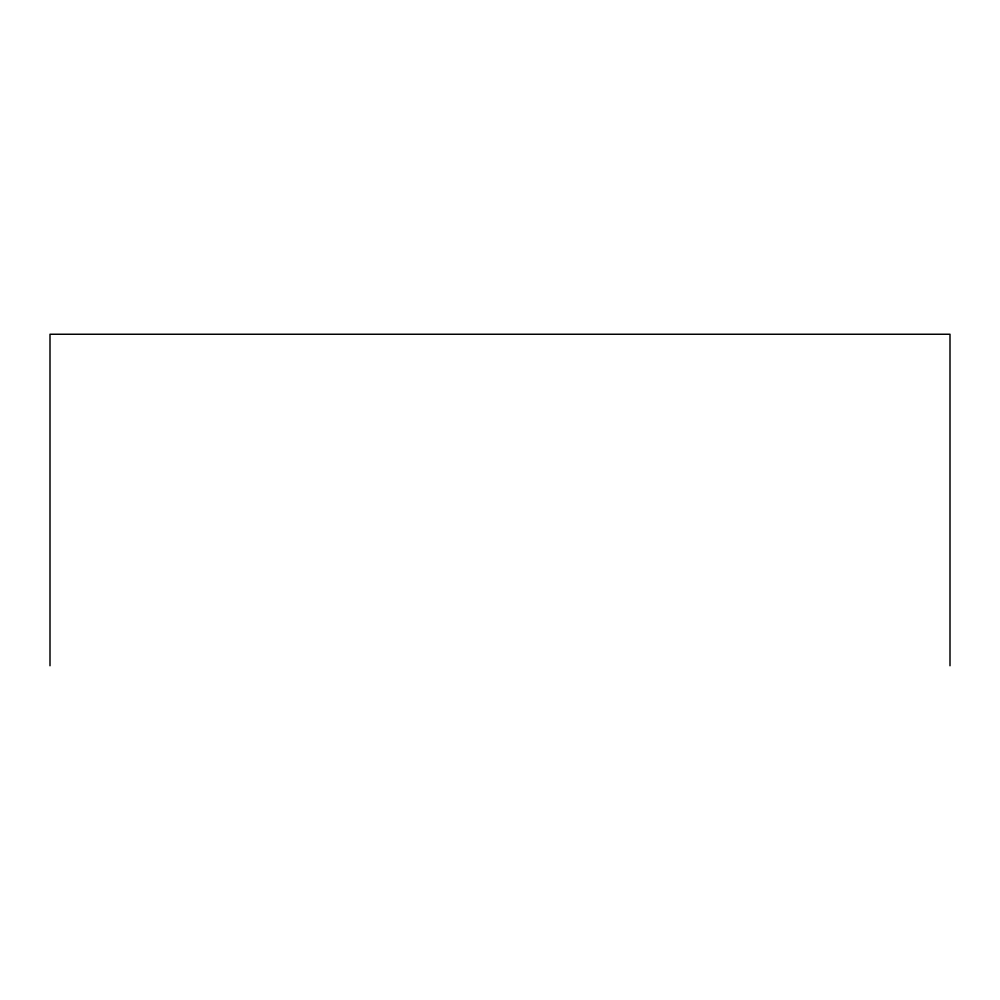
<?xml version="1.0" encoding="UTF-8"?>
<svg xmlns="http://www.w3.org/2000/svg" width="1000" height="1000" viewBox="0 0 1000 1000"><rect width="100%" height="100%" fill="white"/><g stroke="black" fill="none" stroke-linecap="round" stroke-linejoin="round"><path stroke-width="1.5" d="M950 665.75L950 334.25L50 334.25L50 665.75"/></g></svg>
